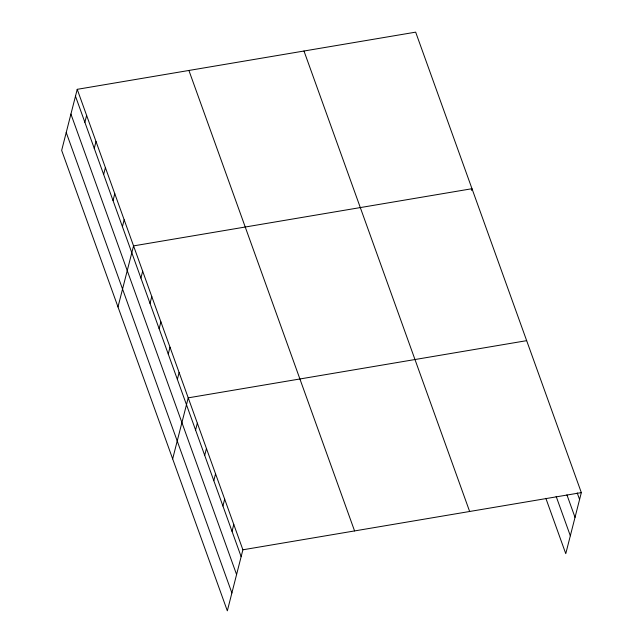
<?xml version="1.0" encoding="UTF-8"?>
<svg xmlns="http://www.w3.org/2000/svg" width="643" height="643" viewBox="0 0 643 643"><rect width="100%" height="100%" fill="white"/><g stroke="black" fill="none" stroke-linecap="round" stroke-linejoin="round"><path stroke-width="0.96" d="M77.232 89.329L61.664 150.382L227.333 610.85L242.893 549.797L77.232 89.329L415.667 32.15L581.336 492.618L565.768 553.671L545.859 498.325M84.868 122.283L86.62 115.427M94.256 148.38L96.008 141.516M103.644 174.47L105.396 167.606M113.031 200.568L114.776 193.704M122.419 226.657L124.163 219.793M117.99 306.944L133.551 245.891L471.994 188.712L471.56 190.424M140.913 278.073L142.666 271.217M150.028 303.4L151.78 296.544M159.142 328.726L160.887 321.87M168.249 354.052L170.001 347.196M177.364 379.378L179.116 372.522M172.662 458.893L188.222 397.848L526.665 340.661M195.585 430.03L197.337 423.174M204.699 455.357L206.443 448.493M213.806 480.683L215.558 473.819M222.92 506.009L224.672 499.145M232.035 531.335L233.779 524.471M242.893 549.797L581.336 492.618M577.221 492.916L579.584 499.482M566.925 494.853L575.027 517.366M556.155 496.388L570.333 535.788M303.986 51.022L469.647 511.49M188.913 70.457L354.574 530.933M75.48 96.193L241.141 556.661M70.923 114.076L236.584 574.545M66.229 132.498L231.89 592.967"/></g></svg>
